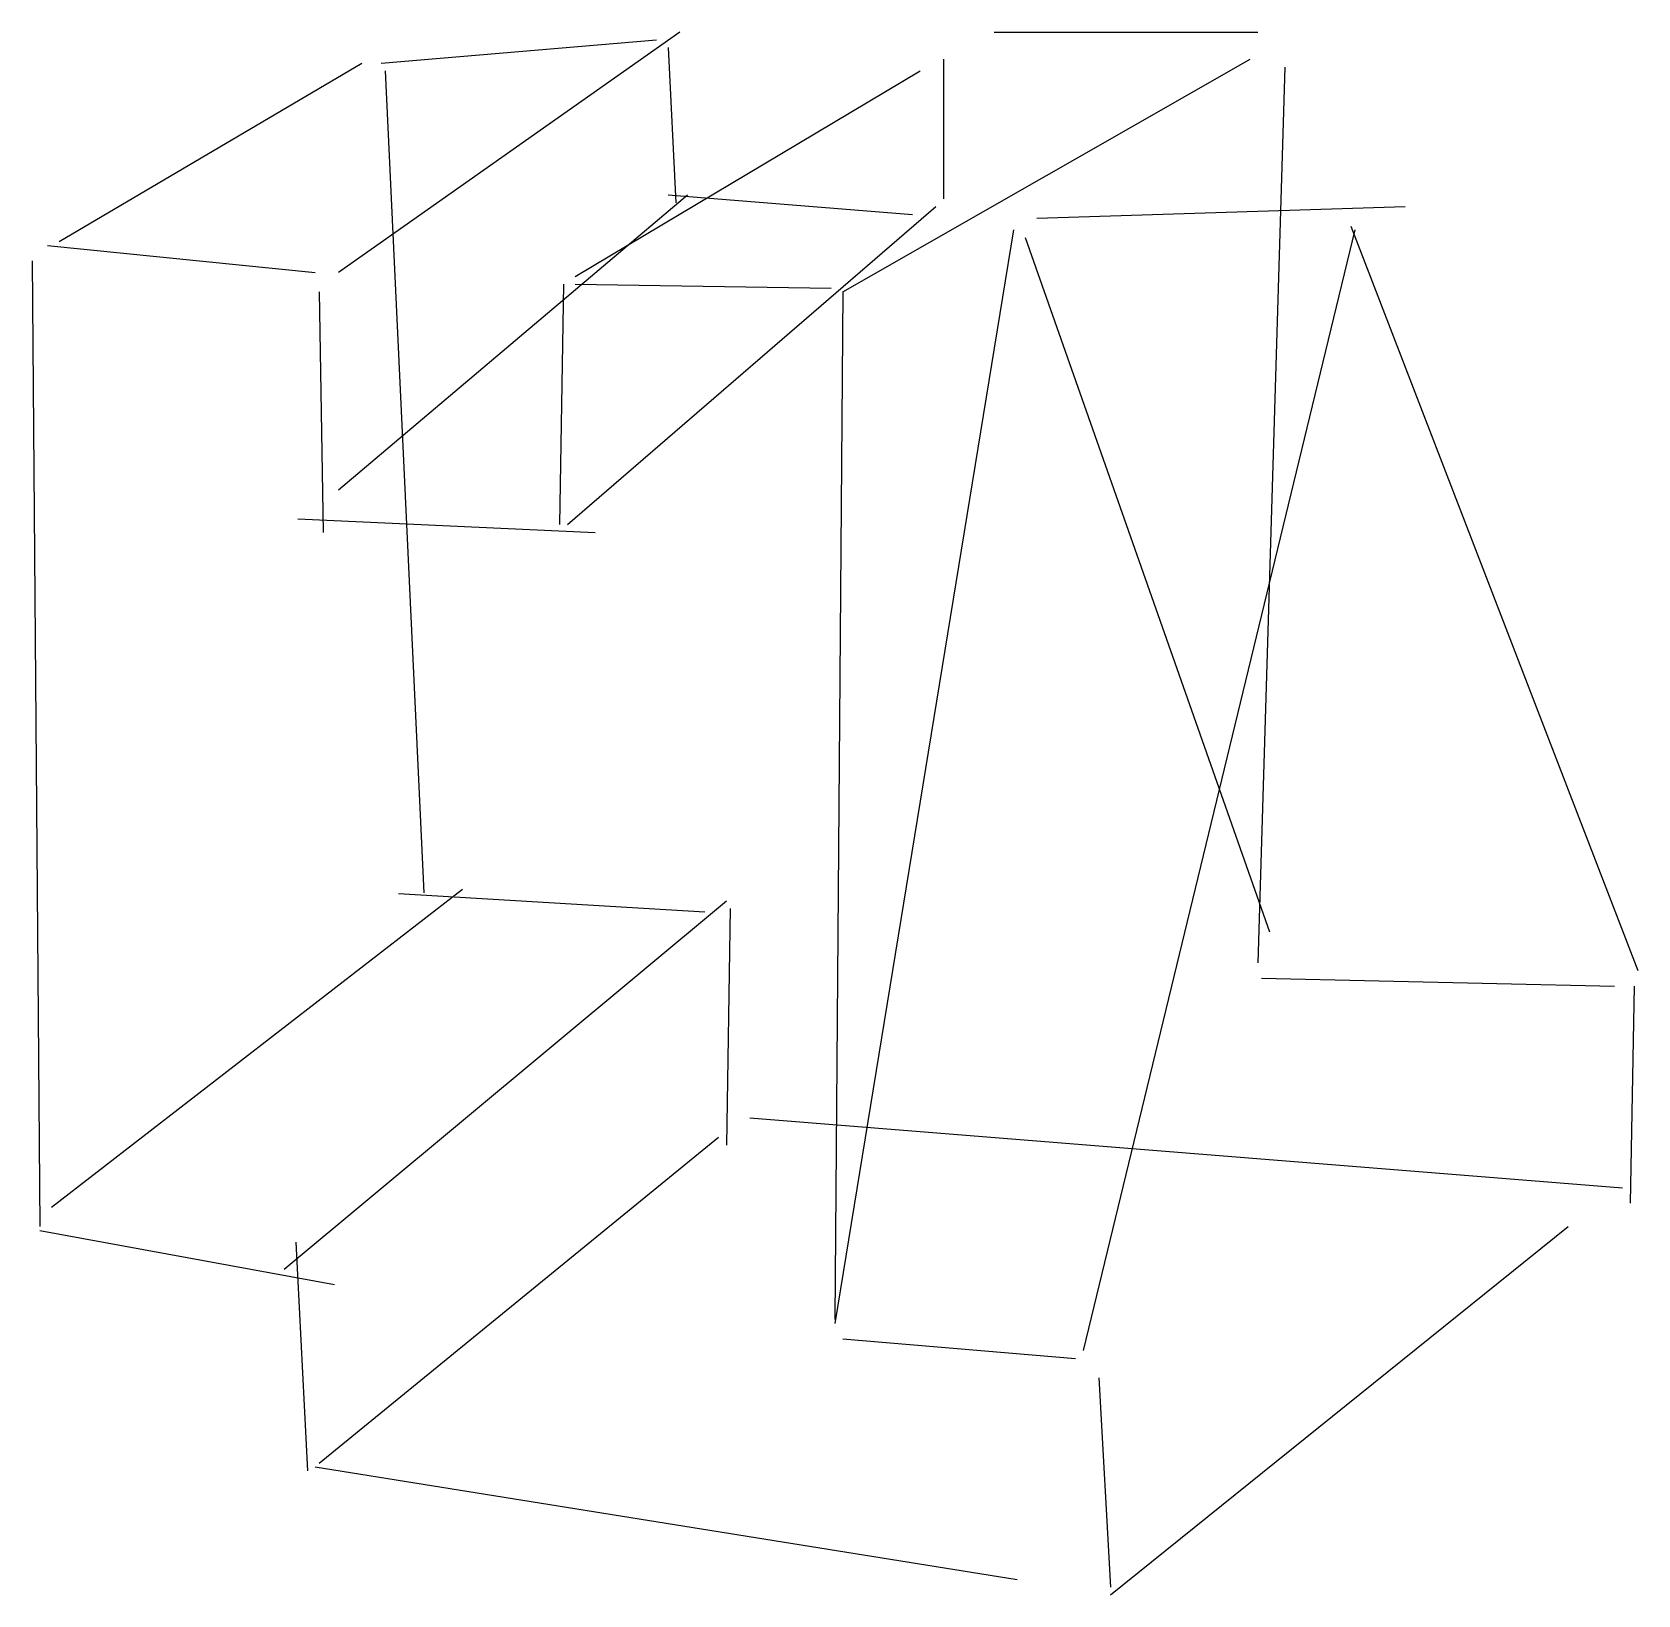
# Model space of a CAD drawing. Header units: metres. Extents: x -91 to 87, y -300 to -126.
import ezdxf

# ---------------------------------------------------------------- set-up
doc = ezdxf.new("R2010")
doc.units = ezdxf.units.M

msp = doc.modelspace()

# ---------------------------------------------------------------- linework, layer by layer
at = {"color": 0, "linetype": 'CONTINUOUS'}
for p, q in [((-19.203785, -126.155205), (-57.179811, -152.911041)), ((15.75142, -126.155205), (45.09653, -126.155205)), ((-52.432808, -129.607571), (-21.79306, -127.018297)), ((-20.498423, -127.881388), (-19.635331, -145.143218)), ((-88.251104, -149.458675), (-54.590536, -129.607571)), ((-1.078864, -155.06877), (44.233438, -129.176025)), ((10.141325, -129.176025), (10.141325, -144.711672)), ((48.11735, -130.039117), (45.09653, -229.726183)), ((-52.001262, -130.470662), (-47.685804, -221.95836)), ((-30.855521, -153.342587), (7.55205, -130.470662)), ((-57.179811, -177.077603), (-18.340694, -144.280126)), ((-20.498423, -144.280126), (6.688959, -146.437855)), ((-31.718612, -180.961514), (9.278233, -145.574763)), ((20.498423, -146.869401), (61.495268, -145.574763)), ((17.909148, -148.164038), (-1.941956, -269.859937)), ((55.885174, -148.164038), (25.676972, -272.880757)), ((55.453628, -147.732492), (87.388013, -230.589274)), ((-89.545741, -149.890221), (-59.769085, -152.911041)), ((19.203785, -149.027129), (46.391167, -226.273817)), ((-91.271924, -151.616404), (-90.408833, -259.071293)), ((-59.337539, -155.06877), (-58.905994, -181.824606)), ((-32.150158, -154.205678), (-32.581703, -180.961514)), ((-30.855521, -154.205678), (-2.373502, -154.637224)), ((-1.078864, -155.06877), (-1.941956, -269.428391)), ((-61.693026, -180.312148), (-28.639242, -181.837708)), ((-89.114196, -256.913565), (-43.370347, -221.526814)), ((-63.221451, -263.818297), (-14.025237, -222.821451)), ((-50.505591, -222.010768), (-16.434768, -224.044847)), ((-13.593691, -223.684543), (-14.025237, -250.008833)), ((45.528076, -231.452366), (84.798738, -232.315457)), ((86.956467, -232.315457), (86.524921, -256.482019)), ((-11.435962, -246.988013), (85.66183, -254.755836)), ((-59.337539, -285.395584), (-14.888328, -249.145741)), ((-90.408833, -259.502839), (-57.611356, -265.544479)), ((-61.926814, -260.797476), (-60.632177, -286.258675)), ((28.697792, -300.068139), (79.620189, -259.071293)), ((-1.078864, -271.58612), (24.81388, -273.743849)), ((27.403155, -275.901577), (28.697792, -299.205047)), ((-59.769085, -285.827129), (18.340694, -298.341956))]:
    msp.add_line(p, q, dxfattribs=at)

doc.saveas('drawing.dxf')
